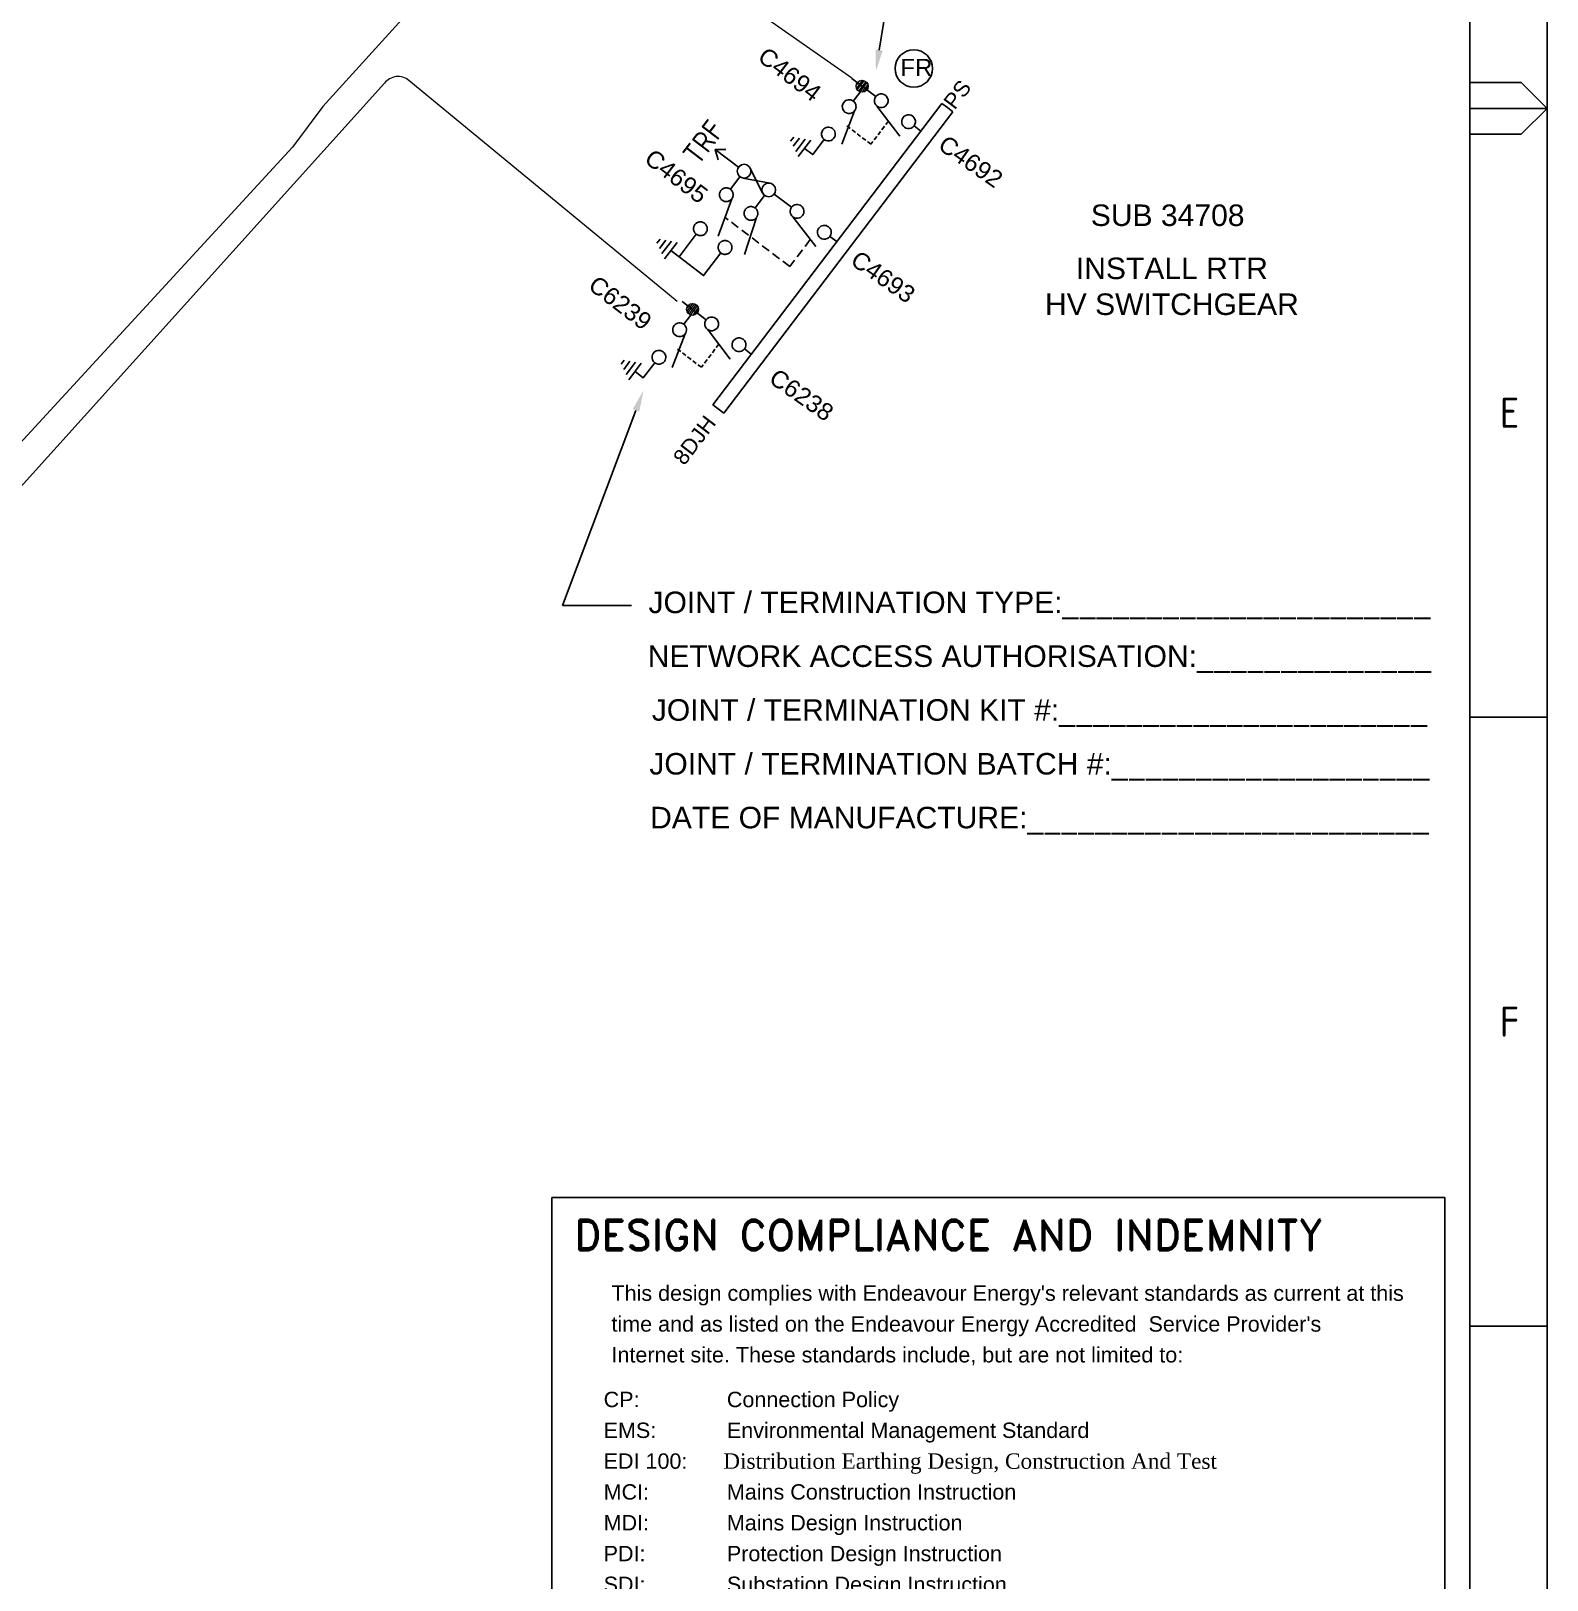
# Paper-space layout 'SHEET (2)' of a CAD drawing. Header units: metres, sheet in millimetres. Extents: x -9 to 824, y -5 to 581.
# Drawn here: x 648.1 to 824.3, y 116.8 to 296.8 of the extents above; entities that cross this region are included whole.
import ezdxf
from ezdxf import colors
from ezdxf.entities.mleader import LeaderData, LeaderLine
from ezdxf.enums import TextEntityAlignment as Align
from ezdxf.math import Vec2, Vec3

# ---------------------------------------------------------------- set-up
doc = ezdxf.new("R2010")
doc.units = ezdxf.units.M
for name, pattern in [('A', [0]), ('CENTERX2', [4, 2.5, -0.5, 0.5, -0.5]), ('DASHED', [0.75, 0.5, -0.25])]:
    doc.linetypes.add(name, pattern=pattern)
doc.layers.get('0').update_dxf_attribs({"color": 6})
doc.layers.add('Mains_HV_NEW_U72', color=7, linetype='Continuous')
doc.layers.add('Notes', color=7, linetype='Continuous')
doc.styles.add('ARIAL', font='arial.ttf', dxfattribs={"height": 2})
doc.styles.add('Elec', font='romand__.ttf')
doc.styles.add('iecISOCP', font='isocp.shx')
doc.styles.add('IESYMBOL1', font='isocp.shx')
doc.styles.get("Standard").update_dxf_attribs({"font": 'arial.ttf'})
doc.styles.add('SWG_LABEL', font='arial.ttf')
doc.styles.add('SWITCH_LABEL', font='arial.ttf', dxfattribs={"height": 2.5})
doc.linetypes.add('Cable 1', pattern='A,7,-3,["//",Standard,S=1.5,R=0,X=-2.1,Y=-0.7],-0.001', length=10.001)

# ---------------------------------------------------------------- blocks, each defined once
blk = doc.blocks.new('A1_FRAME_TITLE')
at = {"layer": 'Notes', "color": 3, "linetype": 'Continuous'}
blk.add_line((824.37, 5.97), (824.37, 574.39), dxfattribs=at)
at = {"layer": 'Notes', "linetype": 'Continuous'}
for p, q in [((824.37, 293.18), (830.35, 293.18)), ((830.35, 293.18), (833.35, 290.18)), ((833.35, 290.18), (824.35, 290.18)), ((833.35, 290.18), (830.35, 287.18)), ((830.35, 287.18), (824.37, 287.18)), ((824.35, 219.43), (833.35, 219.43)), ((824.35, 148.68), (833.35, 148.68))]:
    blk.add_line(p, q, dxfattribs=at)
at = {"layer": 'Notes', "color": 7, "style": 'iecISOCP'}
for s, p in [('E', (827.87, 253.06)), ('F', (827.87, 182.31))]:
    blk.add_text(s, height=3.5, dxfattribs=at).set_placement(p)
at = {"layer": 'Notes', "color": 7, "style": 'iecISOCP', "flags": 8}
blk.add_attdef('VERSION_NO', text='', height=2.5, rotation=90, dxfattribs=at).set_placement((302.04, 43.81), align=Align.MIDDLE_CENTER)
at = {"layer": 'Notes', "color": 7, "style": 'iecISOCP'}
for tag, p in [('CAP_NO', (513.19, 43.46)), ('IE_NUM', (513.05, 37.81)), ('REF_No_1', (335.24, 32.31)), ('REF_1', (362.52, 32.31)), ('GEN_WO', (441.71, 31.76)), ('HV_SWITCH', (513.46, 32.16)), ('REF_No_2', (335.24, 26.31)), ('REF_2', (362.52, 26.31)), ('OH_WO', (441.71, 25.81)), ('UBD_REF', (513.05, 25.83)), ('REF_No_3', (335.24, 20.31)), ('REF_3', (362.52, 20.31)), ('UG_WO', (441.71, 20.05)), ('GIS_MAP_No', (513.05, 20.04)), ('REF_No_4', (335.24, 14.31)), ('REF_4', (362.52, 14.31)), ('SUB_WO', (441.71, 13.81)), ('HV_OP_DIAG', (513.33, 14.2)), ('LGA', (512.95, 7.78))]:
    blk.add_attdef(tag, p, '', height=2.5, dxfattribs=at)
at = {"layer": 'Notes', "style": 'iecISOCP'}
for tag, p in [('T1', (684.37, 39.47)), ('T2', (684.37, 34.35)), ('T3', (684.37, 28.92)), ('T4', (684.37, 23.66)), ('T5', (684.37, 18.23)), ('T6', (684.37, 12.97))]:
    blk.add_attdef(tag, text='', height=3.5, dxfattribs=at).set_placement(p, align=Align.CENTER)
at = {"layer": 'Notes', "color": 7, "style": 'iecISOCP'}
for tag, p in [('scale', (567.76, 33.27)), ('DRAWN', (567.76, 24.93)), ('DATE', (567.76, 16.88)), ('DESIGN', (605.62, 9.15))]:
    blk.add_attdef(tag, text='', height=2.5, dxfattribs=at).set_placement(p, align=Align.CENTER)
at = {"layer": 'Notes', "color": 4, "style": 'iecISOCP'}
blk.add_attdef('NUM', text='', height=7, dxfattribs=at).set_placement((792.37, 20.12), align=Align.MIDDLE_CENTER)
at = {"layer": 'Notes', "color": 1, "style": 'iecISOCP'}
blk.add_attdef('REV', text='', height=5, dxfattribs=at).set_placement((820.05, 17.1), align=Align.CENTER)
at = {"layer": 'Notes', "color": 7, "style": 'iecISOCP'}
for tag, p in [('NS', (790.71, 8.12)), ('SHTS', (805.41, 8.12))]:
    blk.add_attdef(tag, text='', height=2.5, dxfattribs=at).set_placement(p, align=Align.MIDDLE)
at = {"layer": 'Notes', "style": 'iecISOCP'}
blk.add_attdef('ExportID', (9.08, 2.39), '', height=2.5, dxfattribs=at)
at = {"layer": 'Notes', "style": 'iecISOCP', "flags": 1}
for tag, p in [('ProjectType', (14.17, -26.8)), ('ProjectNumber', (23.56, -26.82)), ('DrawingNumber', (35.51, -26.8)), ('ProjectDescription', (47.56, -26.83)), ('ExportDate', (60.28, -26.79)), ('ExportUserName', (69.15, -26.8)), ('DesignerCompanyName', (81.48, -26.79)), ('ExportAreaOfInterest', (97.1, -26.81)), ('GIS_SUCCESS', (112, -26.78)), ('CAD_SUCCESS', (121.79, -26.78)), ('DEPOTCODE', (132.11, -26.88)), ('ExportCategories', (140.08, -26.8)), ('Comments', (154.38, -26.88))]:
    blk.add_attdef(tag, p, '', height=1, dxfattribs=at)
blk = doc.blocks.new('NOTE_DESIGN-COMPLIANCE')
blk.add_line((16, 16.01), (98.33, 16.01))
blk.add_lwpolyline([(0, 113.3), (103.74, 113.3), (103.74, 0), (0, 0)], close=True)
at = {"color": 7, "lineweight": -3, "style": 'Elec'}
blk.add_text('DESIGN COMPLIANCE AND INDEMNITY', height=3.5, dxfattribs=at).set_placement((2.6, 106.13), align=Align.BOTTOM_LEFT)
at = {"color": 7, "lineweight": -3}
for s, p in [('Signed:', (6.54, 17.75)), ('Name: KIRAN TIWARI', (6.71, 11.32)), ('Date:17.10.2017', (61.29, 5.38)), ('Service Provider Number: 1104', (6.76, 5.11))]:
    blk.add_text(s, height=1.79, dxfattribs=at).set_placement(p, align=Align.TOP_LEFT)
at = {"color": 7, "lineweight": -3, "char_height": 1.79, "line_spacing_factor": 1.2}
for s, insert, attachment_point in [("This design complies with Endeavour Energy's relevant standards as current at this \\Ptime and as listed on the Endeavour Energy Accredited  Service Provider's\\PInternet site. These standards include, but are not limited to:", (6.92, 93.79), 7), ('CP:^I^IConnection Policy\\PEMS:^I^IEnvironmental Management Standard\\PEDI 100:      {\\fTimes New Roman|b0|i0|c0|p18;\\C0;Distribution Earthing Design, Construction And Test\\fArial|b0|i0|c0|p34;\\H1.4419x; \\H0.69353x;\\P}MCI:^I^IMains Construction Instruction{\\H1.42363x; }\\PMDI:^I^IMains Design Instruction{\\H1.24923x; }\\PPDI:^I^IProtection Design Instruction{\\H1.35046x; }\\PSDI:^I^ISubstation Design Instruction{\\H1.30678x; }\\PSAD 0001:^IDesign Drawing Standard{\\H1.3364x; }\\PMMI:^I^IMains Maintenance Instruction{\\H1.30157x; }\\PSMI:^I^ISubstation Maintenance Instruction{\\H1.33611x; }\\PLDI 0001:^IPublic lighting Electrical Design Element {\\H1.30584x; }', (6.01, 90.72), 1), ('\\PAdditionally, where relevant, the design complies with AS/NZS 7000 "Overhead Line\\PDesign - Detailed Procedures" published by The Australian Standards.', (6.18, 46.67), 1), ('CONNECT INFRASTRUCTURE PTY LTD indemnifies Endeavour Energy \\Pfor any loss or damage resulting from non-compliance \\Pof the design  with the above standards.', (4.93, 32.94), 1)]:
    blk.add_mtext(s, dxfattribs=dict(at, insert=insert, attachment_point=attachment_point))
blk = doc.blocks.new('SWG_SIE_ES_NEW')
for p, q in [((-5.79, 0.78), (-1.79, 1.93)), ((0.01, -1.21), (2.41, -1.21)), ((0.31, -1.81), (2.11, -1.81)), ((0.61, -2.41), (1.81, -2.41)), ((0.92, -3.01), (1.52, -3.01))]:
    blk.add_line(p, q)
for points in [[(-5.79, -0.82, -1), (-5.79, 0.78, -1)], [(-1.79, -0.81, -1), (-1.79, 0.79, -1)]]:
    blk.add_lwpolyline(points, format="xyb", close=True)
for points in [[(-6.59, -0.02), (-7.89, -0.02)], [(-0.99, -0.01), (1.21, -0.01), (1.21, -1.21)]]:
    blk.add_lwpolyline(points)
at = {"flags": 1}
blk.add_attdef('Z', (0, 0), '', height=0.2, dxfattribs=at)
at = {"style": 'SWITCH_LABEL', "flags": 9}
blk.add_attdef('STREET_CODE', text='', height=0.2, dxfattribs=at).set_placement((0, -0.2), align=Align.MIDDLE_LEFT)
at = {"flags": 9}
for tag, p in [('ORIENTATION', (0, -0.4)), ('SUBURB', (0, -1)), ('STREETNAME', (0, -1.2)), ('PARENT', (0, -0.6)), ('USAGE', (0, -0.8)), ('LOCATION', (0, -1.4)), ('NOTES', (0, -1.6)), ('OWNED_BY', (0, -1.78)), ('OPERATED_BY', (0, -2.01)), ('MAINTAINED_BY', (0, -2.21))]:
    blk.add_attdef(tag, text='', height=0.2, dxfattribs=at).set_placement(p, align=Align.MIDDLE_LEFT)
at = {"style": 'ARIAL', "flags": 8}
blk.add_attdef('ASSET_NUM', text='', height=2, dxfattribs=at).set_placement((14.3, -5.09), align=Align.MIDDLE_RIGHT)
blk = doc.blocks.new('SWG_SIE_SU_NEW')
blk.add_line((5.81, 0.79), (1.59, 1.94))
at = {"linetype": 'A', "lineweight": 0}
for p, q in [((7.98, 0.35), (7.98, -0.37)), ((8.18, -0.58), (8.18, 0.56)), ((8.38, 0.66), (8.38, -0.68)), ((8.58, -0.71), (8.58, 0.69)), ((8.78, 0.66), (8.78, -0.68)), ((8.98, -0.59), (8.98, 0.56)), ((9.18, 0.35), (9.18, -0.38))]:
    blk.add_line(p, q, dxfattribs=at)
at = {"linetype": 'DASHED'}
blk.add_lwpolyline([(3.7, 1.36), (3.7, 4.73), (7.22, 4.73)], dxfattribs=at)
for points in [[(1, 0), (0, 0)], [(6.6, -0.01), (10.1, -0.01)]]:
    blk.add_lwpolyline(points)
for points in [[(1.8, -0.8, 1), (1.8, 0.8, 1)], [(5.8, -0.81, 1), (5.8, 0.79, 1)]]:
    blk.add_lwpolyline(points, format="xyb", close=True)
at = {"linetype": 'A', "lineweight": 0}
blk.add_circle((8.58, -0.01), 0.7, dxfattribs=at)
at = {"style": 'SWG_LABEL', "flags": 8}
blk.add_attdef('ASSET_NUM', text='', height=2.5, rotation=179.9544, dxfattribs=at).set_placement((-2.4, 0.01), align=Align.MIDDLE_LEFT)
at = {"flags": 1}
blk.add_attdef('Z', (0, 0), '', height=0.2, dxfattribs=at)
at = {"style": 'SWITCH_LABEL', "flags": 9}
blk.add_attdef('STREET_CODE', text='', height=0.2, dxfattribs=at).set_placement((0, 0), align=Align.MIDDLE_LEFT)
at = {"flags": 9}
for tag, p in [('OPERATED_BY', (-0.01, -1.84)), ('ORIENTATION', (0, -0.2)), ('SUBURB', (0, -0.8)), ('STREETNAME', (0, -1)), ('OWNED_BY', (-0.01, -1.62)), ('PARENT', (0, -0.4)), ('USAGE', (0, -0.6)), ('LOCATION', (0, -1.2)), ('NOTES', (0, -1.4)), ('MAINTAINED_BY', (-0.01, -2.05))]:
    blk.add_attdef(tag, text='', height=0.2, dxfattribs=at).set_placement(p, align=Align.MIDDLE_LEFT)
blk = doc.blocks.new('SWG_FUSE_NEW')
for points in [[(1.15, 0.72), (4.04, -0.71)], [(1.16, -0.72), (4.04, 0.73)]]:
    blk.add_lwpolyline(points)
for centre in [(0.8, 0), (4.4, 0.01)]:
    blk.add_circle(centre, 0.8)

psp = doc.layouts.new('SHEET (2)')

# ---------------------------------------------------------------- linework, layer by layer
at = {"layer": 'Notes'}
for p, q in [((753.95, 288.37), (727.33, 253.36)), ((753.95, 288.37), (754.59, 287.89)), ((755.23, 287.4), (728.6, 252.39)), ((755.23, 287.4), (754.59, 287.89)), ((730.32, 280.95), (727.61, 283.01)), ((729.53, 277.27), (727.94, 272.92)), ((732.4, 275.1), (731.03, 270.81)), ((736.63, 275.19), (739.29, 271.72)), ((727.33, 253.36), (727.97, 252.87)), ((728.6, 252.39), (727.97, 252.87))]:
    psp.add_line(p, q, dxfattribs=at)
at = {"layer": 'Notes', "linetype": 'CENTERX2'}
for p, q in [((721.2, 272.59), (720.84, 272.11)), ((721.86, 272.46), (721.14, 271.51)), ((722.52, 272.34), (721.43, 270.91)), ((723.18, 272.22), (721.73, 270.31))]:
    psp.add_line(p, q, dxfattribs=at)
at = {"layer": 'Notes', "color": 3, "linetype": 'Continuous'}
psp.add_lwpolyline([(-9.08, 581), (824.27, 581), (824.27, -5.42), (-9.08, -5.42)], close=True, dxfattribs=at)
at = {"layer": 'Notes'}
for points in [[(728.86, 283), (727.61, 283.01), (727.96, 281.81)], [(736.48, 276.3), (734.47, 277.83)], [(725.41, 273.16), (723.41, 270.54), (722.46, 271.26)], [(740.93, 272.9), (741.73, 272.3)], [(723.41, 270.54), (726.27, 268.36), (728.27, 270.99)]]:
    psp.add_lwpolyline(points, dxfattribs=at)
at = {"layer": 'Notes', "linetype": 'CENTERX2'}
for points in [[(729.38, 278.39), (730.48, 279.85)], [(732.25, 276.22), (733.35, 277.68)]]:
    psp.add_lwpolyline(points, dxfattribs=at)
for points in [[(728.26, 278.23, -1), (729.53, 277.27, -1)], [(731.13, 276.06, -1), (732.4, 275.1, -1)], [(725.25, 274.28, -1), (726.53, 273.32, -1)], [(728.12, 272.11, -1), (729.39, 271.14, -1)]]:
    psp.add_lwpolyline(points, format="xyb", close=True, dxfattribs=at)
at = {"layer": 'Notes'}
for points in [[(737.61, 276.45, 1), (736.63, 275.18, 1)], [(740.78, 274.03, 1), (739.81, 272.75, 1)]]:
    psp.add_lwpolyline(points, format="xyb", close=True, dxfattribs=at)
at = {"layer": 'Notes', "linetype": 'DASHED', "ltscale": 2}
psp.add_lwpolyline([(738.66, 272.54), (736.27, 269.41), (728.78, 275.1)], dxfattribs=at)

# ---------------------------------------------------------------- block references
psp.add_blockref('A1_FRAME_TITLE', (-9.08, -2.39))
at = {"layer": 'Notes', "linetype": 'CENTERX2'}
for name, p, rotation in [('SWG_SIE_SU_NEW', (751.51, 285.15), 142.749616130366), ('SWG_SIE_ES_NEW', (739.69, 283.37), 232.7496161303661), ('SWG_SIE_ES_NEW', (719.99, 257.44), 232.7496161303661), ('SWG_SIE_SU_NEW', (731.81, 259.23), 142.749616130366)]:
    psp.add_blockref(name, p, dxfattribs=dict(at, rotation=rotation))
at = {"layer": 'Notes', "rotation": 142.749616130366}
psp.add_blockref('SWG_FUSE_NEW', (734.47, 277.83), dxfattribs=at)
at = {"layer": 'Notes'}
psp.add_blockref('NOTE_DESIGN-COMPLIANCE', (708.64, 47.95), dxfattribs=at)

# ---------------------------------------------------------------- texts
at = {"layer": 'Notes', "linetype": 'CENTERX2', "style": 'IESYMBOL1'}
psp.add_text('TRF', height=2.5, rotation=52.7322, dxfattribs=at).set_placement((726.24, 283.88), align=Align.MIDDLE_CENTER)
at = {"layer": 'Notes', "char_height": 2, "attachment_point": 1}
for s, heights, insert, rotation in [('C4694', [0], (733.62, 295.05), 322.4413), ('C4692', [0], (754.51, 284.8), 325), ('C4695', [0], (720.45, 283.21), 322.4413), ('C4693', [0], (744.33, 271.4), 325), ('C6239', [0], (713.93, 268.5), 322.4413), ('C6238', [2.04], (734.85, 257.68), 325)]:
    psp.add_mtext_dynamic_manual_height_columns(s, width=9.3382, gutter_width=4, heights=heights, dxfattribs=dict(at, insert=insert, rotation=rotation))
at = {"layer": 'Notes', "color": 0, "lineweight": 0, "insert": (762.7, 276.62), "char_height": 2.5, "attachment_point": 1}
psp.add_mtext_dynamic_manual_height_columns('\\pi8.55782;SUB 34708', width=34.6685, gutter_width=4, heights=[0], dxfattribs=at)
at = {"layer": 'Notes', "style": 'ARIAL'}
psp.add_attdef('PS', text='PS', height=1.8, rotation=52.7496, dxfattribs=at).set_placement((756.76, 290.74), align=Align.MIDDLE_RIGHT)

# ---------------------------------------------------------------- leaders
at = {"layer": 'Notes'}
ml = psp.add_multileader_mtext('Standard', dxfattribs=at)
ml.set_content('INSTALL RTR\\PHV SWITCHGEAR', color=256)
ml.set_leader_properties()
ml.build(insert=Vec2(0, 0))
ml.multileader.update_dxf_attribs({"leader_type": 0, "has_text_frame": 1, "arrow_head_size": 2.5})
ctx = ml.context
ctx.base_point, ctx.char_height, ctx.arrow_head_size, ctx.plane_origin = Vec3(764.1, 269.18), 2.5, 2.5, Vec3(756.1, 238.44)
ctx.text_align_type = 1
notes = []
notes.append((ctx, [(0, (1, 1, 0), (756.1, 269.18), (1, 0), 8, [(0, [(756.1, 238.44)], 0, [])])]))
ctx.mtext.insert, ctx.mtext.alignment, ctx.mtext.flow_direction = Vec3(780.68, 270.45), 2, 5
for ctx, leaders in notes:
    for number, flags, end, landing, length, lines in leaders:
        leader = LeaderData()
        leader.index, (leader.has_last_leader_line, leader.has_dogleg_vector, leader.attachment_direction) = number, flags
        leader.last_leader_point, leader.dogleg_vector, leader.dogleg_length = Vec3(end), Vec3(landing), length
        for number, points, colour, breaks in lines:
            line = LeaderLine()
            line.index, line.vertices, line.color, line.breaks = number, Vec3.list(points), colors.encode_raw_color(colour), breaks
            leader.lines.append(line)
        ctx.leaders.append(leader)

# ---------------------------------------------------------------- next in the draw order: leaders
ml = psp.add_multileader_mtext('Standard', dxfattribs=at)
ml.set_content('\\pxsm1.5;{\\C7;JOINT / TERMINATION TYPE:______________________\\PNETWORK ACCESS AUTHORISATION:______________\\PJOINT / TERMINATION KIT #:______________________\\PJOINT / TERMINATION BATCH #:___________________\\PDATE OF MANUFACTURE:________________________}', color=256)
ml.set_leader_properties()
ml.build(insert=Vec2(0, 0))
ml.multileader.update_dxf_attribs({"has_text_frame": 1, "arrow_head_size": 2.5})
ctx = ml.context
ctx.base_point, ctx.char_height, ctx.arrow_head_size, ctx.plane_origin = Vec3(662.82, 412.8), 2.5, 2.5, Vec3(807.87, 306.34)
ctx.text_align_type = 1
notes = []
notes.append((ctx, [(1, (1, 1, 0), (765.63, 412.8), (-1, 0), 8, [(0, [(746.28, 292.1)], 0, [])])]))
ctx.mtext.insert, ctx.mtext.alignment, ctx.mtext.flow_direction = Vec3(710.23, 414.4), 2, 5
ctx.mtext.has_bg_fill, ctx.mtext.bg_color, ctx.mtext.bg_scale_factor, ctx.mtext.bg_transparency, ctx.mtext.use_window_bg_color = 1, -1027028792, 1.5, 0, 1
for ctx, leaders in notes:
    for number, flags, end, landing, length, lines in leaders:
        leader = LeaderData()
        leader.index, (leader.has_last_leader_line, leader.has_dogleg_vector, leader.attachment_direction) = number, flags
        leader.last_leader_point, leader.dogleg_vector, leader.dogleg_length = Vec3(end), Vec3(landing), length
        for number, points, colour, breaks in lines:
            line = LeaderLine()
            line.index, line.vertices, line.color, line.breaks = number, Vec3.list(points), colors.encode_raw_color(colour), breaks
            leader.lines.append(line)
        ctx.leaders.append(leader)

# ---------------------------------------------------------------- next in the draw order: linework, layer by layer
at = {"layer": 'Mains_HV_NEW_U72', "linetype": 'Cable 1', "lineweight": 0, "flags": 128}
psp.add_lwpolyline([(743.48, 291.28), (709.16, 315.31, 0.377641), (706.53, 315.02), (682, 288.01), (678.51, 283.29), (534.21, 126.55, -0.434357), (532.74, 126.54), (493.83, 167.61, -0.415504), (493.87, 169.03), (503.48, 178.05)], format="xyb", dxfattribs=at)
at = {"layer": 'Notes'}
psp.add_circle((750.69, 292.42), 2.17, dxfattribs=at)

# ---------------------------------------------------------------- next in the draw order: texts
at = {"layer": 'Notes', "linetype": 'CENTERX2', "insert": (749.12, 293.54), "char_height": 2, "attachment_point": 1}
psp.add_mtext_dynamic_manual_height_columns('FR', width=2.5846, gutter_width=4, heights=[0], dxfattribs=at)

# ---------------------------------------------------------------- next in the draw order: leaders
at = {"layer": 'Notes'}
ml = psp.add_multileader_mtext('Standard', dxfattribs=at)
ml.set_content('\\pxsm1.5;{\\C7;JOINT / TERMINATION TYPE:______________________\\PNETWORK ACCESS AUTHORISATION:______________\\PJOINT / TERMINATION KIT #:______________________\\PJOINT / TERMINATION BATCH #:___________________\\PDATE OF MANUFACTURE:________________________}', color=256)
ml.set_leader_properties()
ml.build(insert=Vec2(0, 0))
ml.multileader.update_dxf_attribs({"has_text_frame": 1, "arrow_head_size": 2.5})
ctx = ml.context
ctx.base_point, ctx.char_height, ctx.arrow_head_size, ctx.plane_origin = Vec3(717.87, 230.04), 2.5, 2.5, Vec3(720.34, 204.17)
ctx.text_align_type = 1
notes = []
notes.append((ctx, [(0, (1, 1, 0), (709.87, 230.04), (1, 0), 8, [(0, [(719.29, 255.04)], 0, [])])]))
ctx.mtext.insert, ctx.mtext.alignment, ctx.mtext.flow_direction = Vec3(765.28, 231.64), 2, 5
ctx.mtext.has_bg_fill, ctx.mtext.bg_color, ctx.mtext.bg_scale_factor, ctx.mtext.bg_transparency, ctx.mtext.use_window_bg_color = 1, -1027028792, 1.5, 0, 1
for ctx, leaders in notes:
    for number, flags, end, landing, length, lines in leaders:
        leader = LeaderData()
        leader.index, (leader.has_last_leader_line, leader.has_dogleg_vector, leader.attachment_direction) = number, flags
        leader.last_leader_point, leader.dogleg_vector, leader.dogleg_length = Vec3(end), Vec3(landing), length
        for number, points, colour, breaks in lines:
            line = LeaderLine()
            line.index, line.vertices, line.color, line.breaks = number, Vec3.list(points), colors.encode_raw_color(colour), breaks
            leader.lines.append(line)
        ctx.leaders.append(leader)

# ---------------------------------------------------------------- next in the draw order: linework, layer by layer
at = {"layer": 'Mains_HV_NEW_U72', "linetype": 'Cable 1', "lineweight": 0, "flags": 128}
psp.add_lwpolyline([(723.18, 265.35), (692.03, 291.03, 0.425775), (689.17, 290.7), (535.44, 120.15, -0.437491), (533.97, 120.13), (491.27, 165.2, 0.407471), (489.87, 165.25), (476.7, 153.34)], format="xyb", dxfattribs=at)

# ---------------------------------------------------------------- next in the draw order: texts
at = {"layer": 'Notes', "style": 'ARIAL'}
psp.add_attdef('8DJH', text='8DJH', height=1.8, rotation=52.7496, dxfattribs=at).set_placement((723.3, 246.74), align=Align.MIDDLE_LEFT)

doc.saveas('drawing.dxf')
